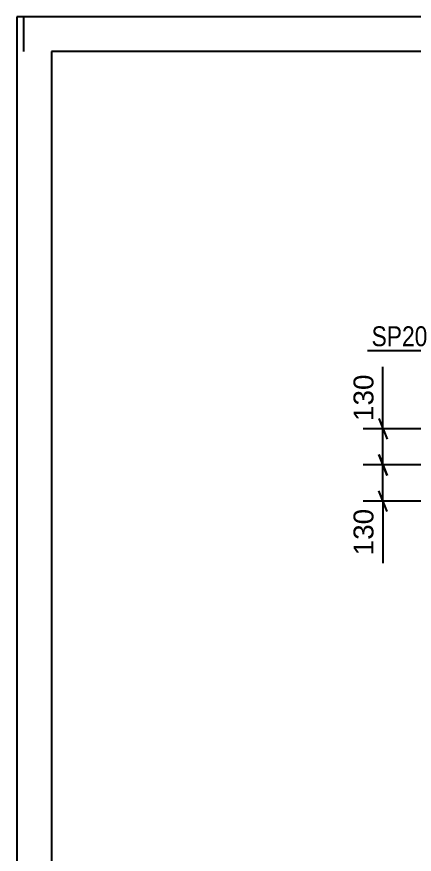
# Model space of a CAD drawing. Header units: millimetres. Extents: x -54 to 787, y -402 to 192.
# Drawn here: x -53.8 to 3.4, y 71.4 to 191.9 of the extents above; entities that cross this region are included whole.
import ezdxf

# ---------------------------------------------------------------- set-up
doc = ezdxf.new("R2010")
doc.units = ezdxf.units.MM
doc.styles.add('Arial', font='ARIAL.TTF', dxfattribs={"height": 0.2})
doc.styles.add('Arial Narrow', font='ARIALN.TTF', dxfattribs={"height": 0.2})

# ---------------------------------------------------------------- blocks, each defined once
blk = doc.blocks.new('Unknown-122573057-1115')
at = {"color": 5, "linetype": 'Continuous'}
for p, q in [((787.22, 191.89), (-53.78, 191.89)), ((-53.78, 191.89), (-53.78, -402.11)), ((-52.78, 186.89), (-52.78, 191.89)), ((782.22, 186.89), (-48.78, 186.89)), ((-48.78, 186.89), (-48.78, -397.11))]:
    blk.add_line(p, q, dxfattribs=at)
blk = doc.blocks.new('StraightDimension-122573057-8316 - 2998')
at = {"color": 7, "linetype": 'Continuous'}
for p, q in [((17.37, 18.24), (17.37, 71.42)), ((0.16, 4), (0.16, 62.48)), ((1.66, 59.55), (-1.34, 58.35)), ((15.87, 58.35), (18.87, 59.55)), ((0.16, 58.95), (17.37, 58.95))]:
    blk.add_line(p, q, dxfattribs=at)
at = {"color": 0}
blk.add_wipeout([(12.7, 59.7), (12.7, 63.9), (4.83, 63.9), (4.83, 59.7)], dxfattribs=at)
at = {"color": 3, "style": 'Arial'}
blk.add_text('430', height=2.865, dxfattribs=at).set_placement((5.43, 60.3))
at = {"color": 0, "linetype": 'Continuous'}
for points in [[(16.77, 72.02), (12.57, 72.02), (12.57, 64.15), (16.77, 64.15)], [(-0.44, 63.08), (-4.64, 63.08), (-4.64, 59.65), (-0.44, 59.65)]]:
    blk.add_wipeout(points, dxfattribs=at)
at = {"color": 3, "linetype": 'Continuous', "style": 'Arial'}
for s, height, p in [('430', 2.865, (16.17, 64.75)), ('0', 2.87, (-1.04, 60.25))]:
    blk.add_text(s, height=height, rotation=90.0002, dxfattribs=at).set_placement(p)
blk = doc.blocks.new('StraightDimension-122573057-2592 - 1638')
at = {"color": 7, "linetype": 'Continuous'}
for p, q in [((-1.74, 128.93), (-0.54, 125.93)), ((9.14, 127.43), (-3.99, 127.43)), ((-1.14, 122.23), (-1.14, 127.43)), ((-0.54, 120.73), (-1.74, 123.73)), ((9.14, 122.23), (-3.99, 122.23)), ((-1.14, 122.23), (-1.14, 113.31)), ((-1.14, 122.23), (-1.14, 113.31))]:
    blk.add_line(p, q, dxfattribs=at)
at = {"color": 0}
blk.add_wipeout([(-1.89, 121.71), (-6.09, 121.71), (-6.09, 113.84), (-1.89, 113.84)], dxfattribs=at)
at = {"color": 3, "style": 'Arial'}
blk.add_text('130', height=2.865, rotation=90.0002, dxfattribs=at).set_placement((-2.49, 114.44))
blk = doc.blocks.new('StraightDimension-122573057-2582 - 1638')
at = {"color": 7, "linetype": 'Continuous'}
for p, q in [((-1.14, 132.63), (-1.14, 141.56)), ((-1.14, 132.63), (-1.14, 141.56)), ((-1.74, 134.13), (-0.54, 131.13)), ((9.14, 132.63), (-3.99, 132.63)), ((-1.14, 127.43), (-1.14, 132.63)), ((-0.54, 125.93), (-1.74, 128.93)), ((9.14, 127.43), (-3.99, 127.43))]:
    blk.add_line(p, q, dxfattribs=at)
at = {"color": 0}
blk.add_wipeout([(-1.89, 141.03), (-6.09, 141.03), (-6.09, 133.16), (-1.89, 133.16)], dxfattribs=at)
at = {"color": 3, "style": 'Arial'}
blk.add_text('130', height=2.865, rotation=90.0002, dxfattribs=at).set_placement((-2.49, 133.76))
blk = doc.blocks.new('Mark-122573057-2034 - 1638')
at = {"color": 0}
blk.add_wipeout([(5.28, 144.51), (5.28, 147.51), (-2.76, 147.51), (-2.76, 144.51)], dxfattribs=at)
blk.add_wipeout([(5.28, 144.51), (5.28, 147.51), (-2.76, 147.51), (-2.76, 144.51)], dxfattribs=at)
at = {"color": 30, "linetype": 'Continuous'}
for p in [(-3.36, 143.91), (11.14, 134.05)]:
    blk.add_line(p, (5.88, 143.91), dxfattribs=at)
at = {"color": 3, "style": 'Arial Narrow'}
blk.add_text('SP20', height=2.863, dxfattribs=at).set_placement((-2.76, 144.51))

msp = doc.modelspace()

# ---------------------------------------------------------------- block references
msp.add_blockref('Unknown-122573057-1115', (0, 0))

# ---------------------------------------------------------------- next in the draw order: block references
for name in ['StraightDimension-122573057-2592 - 1638', 'StraightDimension-122573057-8316 - 2998']:
    msp.add_blockref(name, (0, 0))

# ---------------------------------------------------------------- next in the draw order: block references
msp.add_blockref('StraightDimension-122573057-2582 - 1638', (0, 0))

# ---------------------------------------------------------------- next in the draw order: block references
msp.add_blockref('Mark-122573057-2034 - 1638', (0, 0))

doc.saveas('drawing.dxf')
